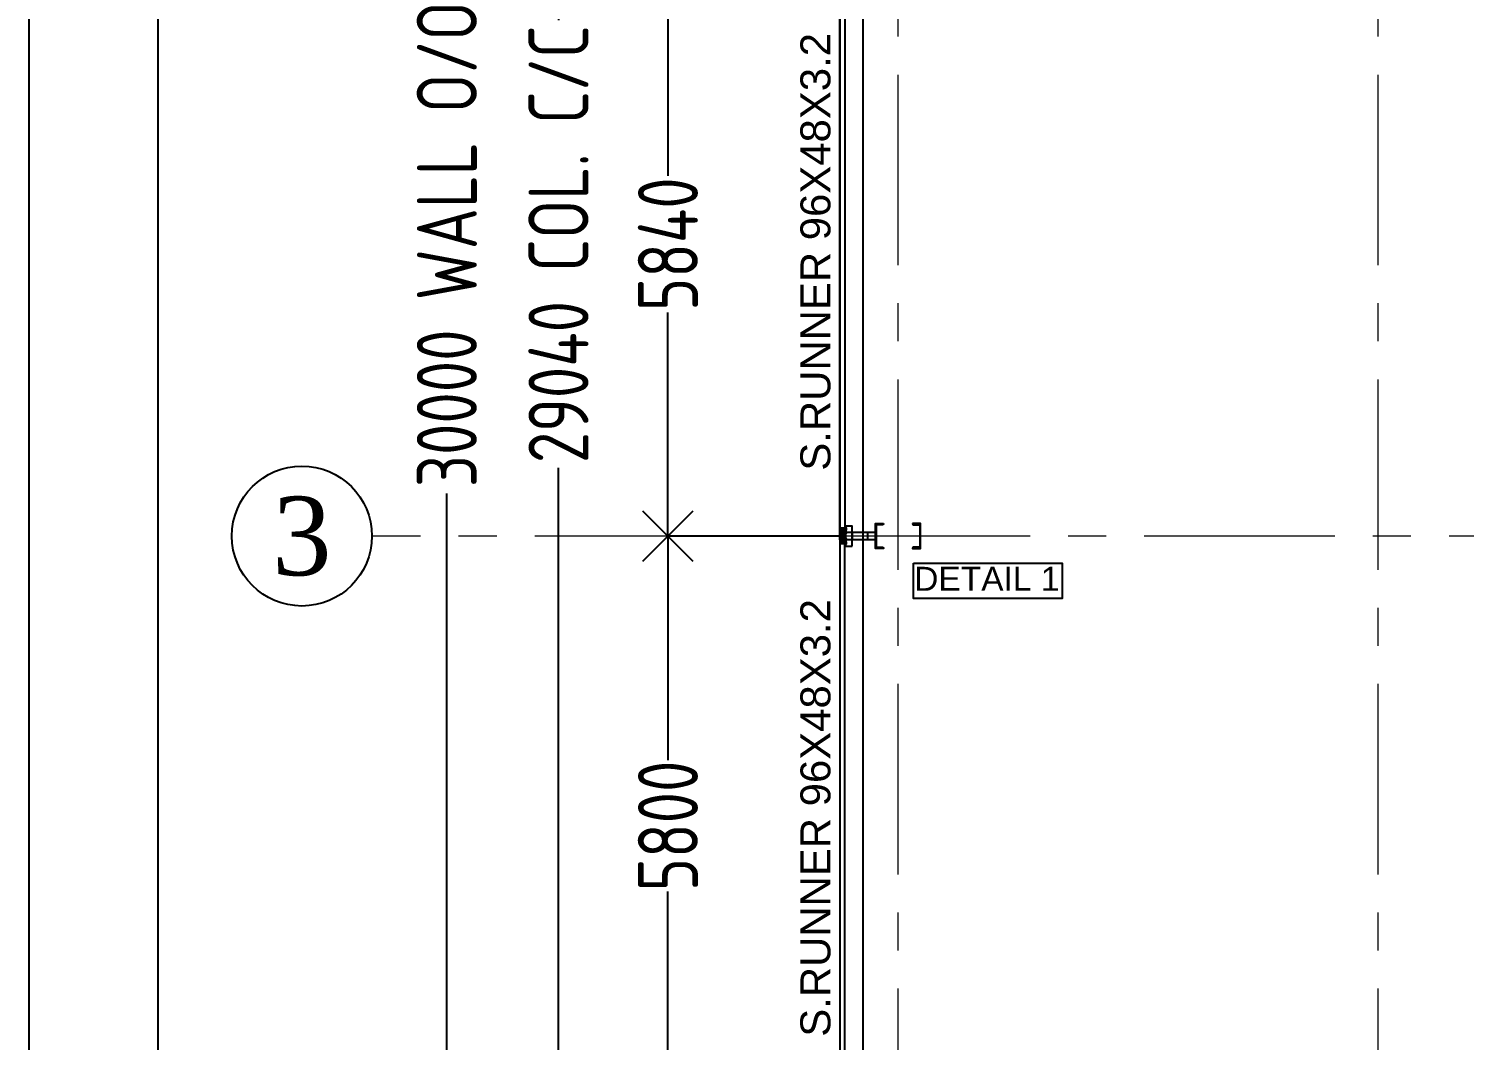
# Model space of a CAD drawing. Header units: millimetres. Extents: x 3470347 to 5996549, y -3470518 to 17149644.
# Drawn here: x 4824380 to 4838737, y 6618142 to 6628263 of the extents above; entities that cross this region are included whole.
import ezdxf
from ezdxf.enums import TextEntityAlignment as Align

# ---------------------------------------------------------------- set-up
doc = ezdxf.new("R2010")
doc.units = ezdxf.units.MM
doc.header["$MEASUREMENT"] = 0
doc.header["$PDMODE"] = 35
doc.header["$PDSIZE"] = -5
doc.linetypes.add('CENTER', pattern=[50.8, 31.75, -6.35, 6.35, -6.35])
doc.layers.get('0').update_dxf_attribs({"linetype": 'CONTINUOUS', "lineweight": 25})
doc.layers.get('DEFPOINTS').update_dxf_attribs({"linetype": 'CONTINUOUS', "lineweight": 25})
for name, color, linetype in [('5', 3, 'CONTINUOUS'), ('BOLT', 1, 'CONTINUOUS'), ('lintel', 2, 'CONTINUOUS'), ('YQ_AXIS', 4, 'CONTINUOUS')]:
    doc.layers.add(name, color=color, linetype=linetype)
for name, color, linetype, lineweight in [('CENTER', 8, 'CENTER', 0), ('channnel', 2, 'CONTINUOUS', 15), ('rRCC 2', 40, 'CONTINUOUS', 15), ('SHEET', 7, 'CONTINUOUS', 15)]:
    doc.layers.add(name, color=color, linetype=linetype, lineweight=lineweight)
doc.styles.add('Aerial', font='times.ttf')
doc.styles.add('DIM', font='geniso.shx', dxfattribs={"width": 0.85})
doc.styles.add('PDF Arial', font='arial.ttf')
doc.styles.add('TITLE', font='arial.ttf')
doc.dimstyles.new('ST-100', dxfattribs={"dimscale": 100, "dimtxt": 7, "dimasz": 5, "dimexe": 0.18, "dimexo": 0.0625, "dimgap": 0.2, "dimtad": 0, "dimdec": 0, "dimzin": 0, "dimdsep": 46, "dimtxsty": 'DIM', "dimblk": 'OPEN90', "dimcen": 0.09, "dimclrd": 256, "dimclrt": 7, "dimadec": 0, "dimazin": 0, "dimtfac": 1, "dimtdec": 0, "dimtofl": 0, "dimtmove": 0, "dimatfit": 3, "dimldrblk": 'OPEN90', "dimfxl": 1, "dimtolj": 1, "dimtzin": 0, "dimlwd": -1, "dimarcsym": 0})

# ---------------------------------------------------------------- blocks, each defined once
blk = doc.blocks.new('_Open90')
at = {"color": 0, "linetype": 'ByBlock', "lineweight": -2}
for p, q in [((-0.5, 0.5), (0, 0)), ((0, 0), (-1, 0)), ((0, 0), (-0.5, -0.5))]:
    blk.add_line(p, q, dxfattribs=at)
blk = doc.blocks.new('*D1785')
at = {"layer": 'BOLT', "color": 0, "lineweight": -2}
for p, q in [((4832487, 6623187), (4830755, 6623187)), ((4832487, 6617387), (4830755, 6617387))]:
    blk.add_line(p, q, dxfattribs=at)
at = {"layer": 'BOLT'}
for p, q in [((4830773, 6622687), (4830773, 6620945)), ((4830773, 6617887), (4830773, 6619630))]:
    blk.add_line(p, q, dxfattribs=at)
at = {"layer": 'DEFPOINTS', "color": 0}
for p in [(4832493, 6623187), (4830773, 6617387), (4832493, 6617387)]:
    blk.add_point(p, dxfattribs=at)
at = {"layer": 'BOLT', "xscale": 500, "yscale": 500, "zscale": 500}
for p, rotation in [((4830773, 6623187), 90), ((4830773, 6617387), 270)]:
    blk.add_blockref('_Open90', p, dxfattribs=dict(at, rotation=rotation))
at = {"layer": 'BOLT', "color": 7, "insert": (4830773, 6620287), "char_height": 600, "attachment_point": 5, "rotation": 90, "style": 'DIM'}
blk.add_mtext('\\A1;5800', dxfattribs=at)
blk = doc.blocks.new('*D1786')
at = {"layer": 'BOLT', "color": 0, "lineweight": -2}
for p, q in [((4832602, 6629027), (4830755, 6629027)), ((4832487, 6623187), (4830755, 6623187))]:
    blk.add_line(p, q, dxfattribs=at)
at = {"layer": 'BOLT'}
for p, q in [((4830773, 6628527), (4830773, 6626790)), ((4830773, 6623687), (4830773, 6625424))]:
    blk.add_line(p, q, dxfattribs=at)
at = {"layer": 'DEFPOINTS', "color": 0}
for p in [(4830773, 6629027), (4832608, 6629027), (4832493, 6623187)]:
    blk.add_point(p, dxfattribs=at)
at = {"layer": 'BOLT', "xscale": 500, "yscale": 500, "zscale": 500}
for p, rotation in [((4830773, 6629027), 90), ((4830773, 6623187), 270)]:
    blk.add_blockref('_Open90', p, dxfattribs=dict(at, rotation=rotation))
at = {"layer": 'BOLT', "color": 7, "insert": (4830773, 6626107), "char_height": 600, "attachment_point": 5, "rotation": 90, "style": 'DIM'}
blk.add_mtext('\\A1;5840', dxfattribs=at)
blk = doc.blocks.new('*D1789')
at = {"layer": 'BOLT', "color": 0, "lineweight": -2}
for p, q in [((4829888, 6640627), (4829660, 6640627)), ((4829888, 6611587), (4829660, 6611587))]:
    blk.add_line(p, q, dxfattribs=at)
at = {"layer": 'BOLT'}
for p, q in [((4829678, 6640127), (4829678, 6628347)), ((4829678, 6612087), (4829678, 6623868))]:
    blk.add_line(p, q, dxfattribs=at)
at = {"layer": 'DEFPOINTS', "color": 0}
for p in [(4829894, 6640627), (4829678, 6611587), (4829894, 6611587)]:
    blk.add_point(p, dxfattribs=at)
at = {"layer": 'BOLT', "xscale": 500, "yscale": 500, "zscale": 500}
for p, rotation in [((4829678, 6640627), 90), ((4829678, 6611587), 270)]:
    blk.add_blockref('_Open90', p, dxfattribs=dict(at, rotation=rotation))
at = {"layer": 'BOLT', "color": 7, "insert": (4829678, 6626107), "char_height": 600, "attachment_point": 5, "rotation": 90, "style": 'DIM'}
blk.add_mtext('\\A1;29040 COL. C/C', dxfattribs=at)
blk = doc.blocks.new('*D1791')
at = {"layer": 'BOLT', "color": 0, "lineweight": -2}
for p, q in [((4832487, 6641107), (4828544, 6641107)), ((4832487, 6611107), (4828544, 6611107))]:
    blk.add_line(p, q, dxfattribs=at)
at = {"layer": 'BOLT'}
for p, q in [((4828562, 6640607), (4828562, 6628601)), ((4828562, 6611607), (4828562, 6623614))]:
    blk.add_line(p, q, dxfattribs=at)
at = {"layer": 'DEFPOINTS', "color": 0}
for p in [(4832493, 6641107), (4828562, 6611107), (4832493, 6611107)]:
    blk.add_point(p, dxfattribs=at)
at = {"layer": 'BOLT', "xscale": 500, "yscale": 500, "zscale": 500}
for p, rotation in [((4828562, 6641107), 90), ((4828562, 6611107), 270)]:
    blk.add_blockref('_Open90', p, dxfattribs=dict(at, rotation=rotation))
at = {"layer": 'BOLT', "color": 7, "insert": (4828562, 6626107), "char_height": 600, "attachment_point": 5, "rotation": 90, "style": 'DIM'}
blk.add_mtext('\\A1;30000 WALL O/O', dxfattribs=at)

msp = doc.modelspace()

# ---------------------------------------------------------------- hatches: boundary and pattern name
at = {"transparency": 33554559}
h = msp.add_hatch(color=1, dxfattribs=at)
h.dxf.hatch_style = 1
h.paths.add_polyline_path([(4832847.87, 6623312.26), (4832847.87, 6623062.26), (4832927.87, 6623062.26), (4832927.87, 6623066.36, 0.41421356), (4832917.87, 6623076.36), (4832864.97, 6623076.36, -0.41421356), (4832854.97, 6623086.36), (4832854.97, 6623288.16, -0.41421356), (4832864.97, 6623298.16), (4832917.87, 6623298.16, 0.41421356), (4832927.87, 6623308.16), (4832927.87, 6623312.26)])
h = msp.add_hatch(color=1, dxfattribs=at)
h.dxf.hatch_style = 1
h.paths.add_polyline_path([(4833297.87, 6623312.26), (4833297.87, 6623062.26), (4833217.87, 6623062.26), (4833217.87, 6623066.36, -0.41421356), (4833227.87, 6623076.36), (4833280.77, 6623076.36, 0.41421356), (4833290.77, 6623086.36), (4833290.77, 6623288.16, 0.41421356), (4833280.77, 6623298.16), (4833227.87, 6623298.16, -0.41421356), (4833217.87, 6623308.16), (4833217.87, 6623312.26)])

# ---------------------------------------------------------------- linework, layer by layer
at = {"color": 3}
msp.add_line((4832548.87, 6623287.26, 0), (4832548.87, 6623087.26, 0), dxfattribs=at)
at = {"color": 8, "linetype": 'ByBlock'}
for p, q in [((4832548.87, 6623265.26, 0), (4832492.87, 6623265.26, 0)), ((4832548.87, 6623257.26, 0), (4832492.87, 6623257.26, 0)), ((4832548.87, 6623249.26, 0), (4832492.87, 6623249.26, 0)), ((4832548.87, 6623230.26, 0), (4832492.87, 6623230.26, 0)), ((4832548.87, 6623222.26, 0), (4832492.87, 6623222.26, 0)), ((4832548.87, 6623214.26, 0), (4832492.87, 6623214.26, 0)), ((4832548.87, 6623160.26, 0), (4832492.87, 6623160.26, 0)), ((4832548.87, 6623152.26, 0), (4832492.87, 6623152.26, 0)), ((4832548.87, 6623144.26, 0), (4832492.87, 6623144.26, 0)), ((4832548.87, 6623125.26, 0), (4832492.87, 6623125.26, 0)), ((4832548.87, 6623117.26, 0), (4832492.87, 6623117.26, 0)), ((4832548.87, 6623109.26, 0), (4832492.87, 6623109.26, 0))]:
    msp.add_line(p, q, dxfattribs=at)
at = {"color": 2}
for p, q in [((4832540.87, 6623193.93, 0), (4832492.87, 6623193.93, 0)), ((4832540.87, 6623193.93, 0), (4832492.87, 6623193.93, 0)), ((4832540.87, 6623180.59, 0), (4832492.87, 6623180.59, 0)), ((4832540.87, 6623180.59, 0), (4832492.87, 6623180.59, 0))]:
    msp.add_line(p, q, dxfattribs=at)
at = {"color": 192, "lineweight": 25, "elevation": 0}
msp.add_lwpolyline([(4824379.69, 6601077.16), (4892178.93, 6601077.16), (4892178.93, 6649016.07), (4824379.69, 6649016.07)], close=True, dxfattribs=at)
at = {"color": 8, "elevation": 0}
for points in [[(4832492.87, 6641107.26), (4832492.87, 6611107.26), (4862492.87, 6611107.26), (4862492.87, 6641107.26)], [(4832722.87, 6640877.26), (4832722.87, 6611337.26), (4862262.87, 6611337.26), (4862262.87, 6640877.26)]]:
    msp.add_lwpolyline(points, close=True, dxfattribs=at)
at = {"color": 6, "linetype": 'ByBlock', "elevation": 0}
for points in [[(4832492.87, 6623193.93), (4832492.87, 6629020.59), (4832540.87, 6629020.59), (4832540.87, 6623193.93)], [(4832492.87, 6623180.59), (4832492.87, 6617393.93), (4832540.87, 6617393.93), (4832540.87, 6623180.59)]]:
    msp.add_lwpolyline(points, close=True, dxfattribs=at)
at = {"color": 3, "elevation": 0}
for points in [[(4832615.87, 6623087.26), (4832615.87, 6623287.26), (4832540.87, 6623287.26), (4832540.87, 6623087.26)], [(4832540.87, 6623224.76), (4832615.87, 6623224.76), (4832615.87, 6623149.76), (4832540.87, 6623149.76)], [(4832772.87, 6623224.76), (4832847.87, 6623224.76), (4832847.87, 6623149.76), (4832772.87, 6623149.76)]]:
    msp.add_lwpolyline(points, close=True, dxfattribs=at)
at = {"color": 1, "elevation": 0}
for points in [[(4832927.87, 6623312.26), (4832927.87, 6623308.16, -0.41421356), (4832917.87, 6623298.16), (4832864.97, 6623298.16, 0.41421356), (4832854.97, 6623288.16), (4832854.97, 6623086.36, 0.41421356), (4832864.97, 6623076.36), (4832917.87, 6623076.36, -0.41421356), (4832927.87, 6623066.36), (4832927.87, 6623062.26), (4832847.87, 6623062.26), (4832847.87, 6623312.26)], [(4833217.87, 6623312.26), (4833217.87, 6623308.16, 0.41421356), (4833227.87, 6623298.16), (4833280.77, 6623298.16, -0.41421356), (4833290.77, 6623288.16), (4833290.77, 6623086.36, -0.41421356), (4833280.77, 6623076.36), (4833227.87, 6623076.36, 0.41421356), (4833217.87, 6623066.36), (4833217.87, 6623062.26), (4833297.87, 6623062.26), (4833297.87, 6623312.26)]]:
    msp.add_lwpolyline(points, format="xyb", close=True, dxfattribs=at)
at = {"layer": 'CENTER', "color": 8, "ltscale": 60}
for p, q in [((4833072.87, 6646090.98, 0), (4833072.87, 6608276.48, 0)), ((4837872.54, 6646090.98, 0), (4837872.54, 6608276.48, 0)), ((4864873.95, 6623187.26, 0), (4827811.52, 6623187.26, 0))]:
    msp.add_line(p, q, dxfattribs=at)
at = {"layer": 'channnel', "color": 8, "linetype": 'ByBlock'}
for p, q in [((4832548.87, 6623265.26, 0), (4832492.87, 6623265.26, 0)), ((4832492.87, 6623265.26, 0), (4832492.87, 6623249.26, 0)), ((4832548.87, 6623249.26, 0), (4832492.87, 6623249.26, 0)), ((4832548.87, 6623230.26, 0), (4832492.87, 6623230.26, 0)), ((4832492.87, 6623230.26, 0), (4832492.87, 6623214.26, 0)), ((4832548.87, 6623214.26, 0), (4832492.87, 6623214.26, 0)), ((4832548.87, 6623160.26, 0), (4832492.87, 6623160.26, 0)), ((4832492.87, 6623144.26, 0), (4832492.87, 6623160.26, 0)), ((4832548.87, 6623144.26, 0), (4832492.87, 6623144.26, 0)), ((4832534.47, 6623249.26, 0), (4832534.47, 6623265.26, 0)), ((4832534.47, 6623214.26, 0), (4832534.47, 6623230.26, 0)), ((4832534.47, 6623160.26, 0), (4832534.47, 6623144.26, 0)), ((4832548.87, 6623267.93, 0), (4832548.87, 6623246.59, 0)), ((4832561.19, 6623267.93, 0), (4832548.87, 6623267.93, 0)), ((4832548.87, 6623257.26, 0), (4832561.19, 6623257.26, 0)), ((4832561.19, 6623246.59, 0), (4832548.87, 6623246.59, 0)), ((4832548.87, 6623232.93, 0), (4832548.87, 6623211.59, 0)), ((4832561.19, 6623232.93, 0), (4832548.87, 6623232.93, 0)), ((4832548.87, 6623222.26, 0), (4832561.19, 6623222.26, 0)), ((4832561.19, 6623211.59, 0), (4832548.87, 6623211.59, 0)), ((4832548.87, 6623141.59, 0), (4832548.87, 6623162.93, 0)), ((4832561.19, 6623162.93, 0), (4832548.87, 6623162.93, 0)), ((4832548.87, 6623152.26, 0), (4832561.19, 6623152.26, 0)), ((4832561.19, 6623141.59, 0), (4832548.87, 6623141.59, 0)), ((4832548.87, 6623106.59, 0), (4832548.87, 6623127.93, 0)), ((4832561.19, 6623127.93, 0), (4832548.87, 6623127.93, 0)), ((4832548.87, 6623125.26, 0), (4832492.87, 6623125.26, 0)), ((4832492.87, 6623109.26, 0), (4832492.87, 6623125.26, 0)), ((4832548.87, 6623109.26, 0), (4832492.87, 6623109.26, 0)), ((4832534.47, 6623125.26, 0), (4832534.47, 6623109.26, 0)), ((4832548.87, 6623117.26, 0), (4832561.19, 6623117.26, 0)), ((4832561.19, 6623106.59, 0), (4832548.87, 6623106.59, 0))]:
    msp.add_line(p, q, dxfattribs=at)
at = {"layer": 'channnel', "color": 8, "linetype": 'Continuous'}
for p, q in [((4832498.67, 6623249.84, 0), (4832492.87, 6623262.27, 0)), ((4832497.42, 6623249.26, 0), (4832492.87, 6623259.02, 0)), ((4832495.63, 6623249.84, 0), (4832492.87, 6623255.76, 0)), ((4832494.39, 6623249.26, 0), (4832492.87, 6623252.51, 0)), ((4832498.67, 6623214.84, 0), (4832492.87, 6623227.27, 0)), ((4832497.42, 6623214.26, 0), (4832492.87, 6623224.02, 0)), ((4832495.63, 6623214.84, 0), (4832492.87, 6623220.76, 0)), ((4832494.39, 6623214.26, 0), (4832492.87, 6623217.51, 0)), ((4832494.39, 6623160.26, 0), (4832492.87, 6623157.01, 0)), ((4832497.42, 6623160.26, 0), (4832492.87, 6623150.5, 0)), ((4832495.63, 6623159.68, 0), (4832492.87, 6623153.76, 0)), ((4832498.67, 6623159.68, 0), (4832492.87, 6623147.25, 0)), ((4832500.45, 6623249.26, 0), (4832493.26, 6623264.68, 0)), ((4832500.45, 6623214.26, 0), (4832493.26, 6623229.68, 0)), ((4832500.45, 6623160.26, 0), (4832493.26, 6623144.84, 0)), ((4832501.7, 6623249.84, 0), (4832494.51, 6623265.26, 0)), ((4832501.7, 6623214.84, 0), (4832494.51, 6623230.26, 0)), ((4832501.7, 6623159.68, 0), (4832494.51, 6623144.26, 0)), ((4832503.49, 6623249.26, 0), (4832496.3, 6623264.68, 0)), ((4832503.49, 6623214.26, 0), (4832496.3, 6623229.68, 0)), ((4832503.49, 6623160.26, 0), (4832496.3, 6623144.84, 0)), ((4832504.73, 6623249.84, 0), (4832497.54, 6623265.26, 0)), ((4832504.73, 6623214.84, 0), (4832497.54, 6623230.26, 0)), ((4832504.73, 6623159.68, 0), (4832497.54, 6623144.26, 0)), ((4832506.52, 6623249.26, 0), (4832499.33, 6623264.68, 0)), ((4832506.52, 6623214.26, 0), (4832499.33, 6623229.68, 0)), ((4832506.52, 6623160.26, 0), (4832499.33, 6623144.84, 0)), ((4832508.04, 6623249.26, 0), (4832500.58, 6623265.26, 0)), ((4832508.04, 6623214.26, 0), (4832500.58, 6623230.26, 0)), ((4832508.04, 6623160.26, 0), (4832500.58, 6623144.26, 0)), ((4832509.29, 6623249.84, 0), (4832502.37, 6623264.68, 0)), ((4832509.29, 6623214.84, 0), (4832502.37, 6623229.68, 0)), ((4832509.29, 6623159.68, 0), (4832502.37, 6623144.84, 0)), ((4832511.07, 6623249.26, 0), (4832503.61, 6623265.26, 0)), ((4832511.07, 6623214.26, 0), (4832503.61, 6623230.26, 0)), ((4832511.07, 6623160.26, 0), (4832503.61, 6623144.26, 0)), ((4832512.32, 6623249.84, 0), (4832505.4, 6623264.68, 0)), ((4832512.32, 6623214.84, 0), (4832505.4, 6623229.68, 0)), ((4832512.32, 6623159.68, 0), (4832505.4, 6623144.84, 0)), ((4832514.11, 6623249.26, 0), (4832506.65, 6623265.26, 0)), ((4832514.11, 6623214.26, 0), (4832506.65, 6623230.26, 0)), ((4832514.11, 6623160.26, 0), (4832506.65, 6623144.26, 0)), ((4832515.35, 6623249.84, 0), (4832508.44, 6623264.68, 0)), ((4832515.35, 6623214.84, 0), (4832508.44, 6623229.68, 0)), ((4832515.35, 6623159.68, 0), (4832508.44, 6623144.84, 0)), ((4832517.14, 6623249.26, 0), (4832509.68, 6623265.26, 0)), ((4832517.14, 6623214.26, 0), (4832509.68, 6623230.26, 0)), ((4832517.14, 6623160.26, 0), (4832509.68, 6623144.26, 0)), ((4832518.39, 6623249.84, 0), (4832511.47, 6623264.68, 0)), ((4832518.39, 6623214.84, 0), (4832511.47, 6623229.68, 0)), ((4832518.39, 6623159.68, 0), (4832511.47, 6623144.84, 0)), ((4832520.18, 6623249.26, 0), (4832512.72, 6623265.26, 0)), ((4832520.18, 6623214.26, 0), (4832512.72, 6623230.26, 0)), ((4832520.18, 6623160.26, 0), (4832512.72, 6623144.26, 0)), ((4832521.42, 6623249.84, 0), (4832514.5, 6623264.68, 0)), ((4832521.42, 6623214.84, 0), (4832514.5, 6623229.68, 0)), ((4832521.42, 6623159.68, 0), (4832514.5, 6623144.84, 0)), ((4832522.75, 6623249.26, 0), (4832515.29, 6623265.26, 0)), ((4832522.75, 6623214.26, 0), (4832515.29, 6623230.26, 0)), ((4832522.75, 6623160.26, 0), (4832515.29, 6623144.26, 0)), ((4832515.49, 6623249.84, 0), (4832520.57, 6623264.68, 0)), ((4832515.49, 6623214.84, 0), (4832520.57, 6623229.68, 0)), ((4832515.49, 6623159.68, 0), (4832520.57, 6623144.84, 0)), ((4832523.21, 6623249.26, 0), (4832515.75, 6623265.26, 0)), ((4832523.21, 6623214.26, 0), (4832515.75, 6623230.26, 0)), ((4832523.21, 6623160.26, 0), (4832515.75, 6623144.26, 0)), ((4832516.68, 6623249.26, 0), (4832515.89, 6623265.26, 0)), ((4832516.68, 6623214.26, 0), (4832515.89, 6623230.26, 0)), ((4832516.68, 6623160.26, 0), (4832515.89, 6623144.26, 0)), ((4832524, 6623249.84, 0), (4832517.08, 6623264.68, 0)), ((4832524, 6623214.84, 0), (4832517.08, 6623229.68, 0)), ((4832524, 6623159.68, 0), (4832517.08, 6623144.84, 0)), ((4832517.28, 6623249.26, 0), (4832521.82, 6623265.26, 0)), ((4832517.28, 6623214.26, 0), (4832521.82, 6623230.26, 0)), ((4832517.28, 6623160.26, 0), (4832521.82, 6623144.26, 0)), ((4832524.46, 6623249.84, 0), (4832517.54, 6623264.68, 0)), ((4832524.46, 6623214.84, 0), (4832517.54, 6623229.68, 0)), ((4832524.46, 6623159.68, 0), (4832517.54, 6623144.84, 0)), ((4832517.93, 6623249.84, 0), (4832517.68, 6623264.68, 0)), ((4832517.93, 6623214.84, 0), (4832517.68, 6623229.68, 0)), ((4832517.93, 6623159.68, 0), (4832517.68, 6623144.84, 0)), ((4832525.78, 6623249.26, 0), (4832518.32, 6623265.26, 0)), ((4832525.78, 6623214.26, 0), (4832518.32, 6623230.26, 0)), ((4832525.78, 6623160.26, 0), (4832518.32, 6623144.26, 0)), ((4832526.25, 6623249.26, 0), (4832518.78, 6623265.26, 0)), ((4832526.25, 6623214.26, 0), (4832518.78, 6623230.26, 0)), ((4832526.25, 6623160.26, 0), (4832518.78, 6623144.26, 0)), ((4832519.72, 6623249.26, 0), (4832524.26, 6623265.26, 0)), ((4832519.72, 6623214.26, 0), (4832524.26, 6623230.26, 0)), ((4832519.72, 6623160.26, 0), (4832524.26, 6623144.26, 0)), ((4832519.96, 6623265.01, 0), (4832519.84, 6623265.26, 0)), ((4832519.96, 6623230.01, 0), (4832519.84, 6623230.26, 0)), ((4832519.96, 6623144.51, 0), (4832519.84, 6623144.26, 0)), ((4832527.03, 6623249.84, 0), (4832520.11, 6623264.68, 0)), ((4832527.03, 6623214.84, 0), (4832520.11, 6623229.68, 0)), ((4832527.03, 6623159.68, 0), (4832520.11, 6623144.84, 0)), ((4832520.96, 6623249.84, 0), (4832526.04, 6623264.68, 0)), ((4832520.96, 6623214.84, 0), (4832526.04, 6623229.68, 0)), ((4832520.96, 6623159.68, 0), (4832526.04, 6623144.84, 0)), ((4832528.82, 6623249.26, 0), (4832521.36, 6623265.26, 0)), ((4832528.82, 6623214.26, 0), (4832521.36, 6623230.26, 0)), ((4832528.82, 6623160.26, 0), (4832521.36, 6623144.26, 0)), ((4832522.99, 6623265.01, 0), (4832522.88, 6623265.26, 0)), ((4832522.99, 6623230.01, 0), (4832522.88, 6623230.26, 0)), ((4832522.99, 6623144.51, 0), (4832522.88, 6623144.26, 0)), ((4832530.07, 6623249.84, 0), (4832523.15, 6623264.68, 0)), ((4832530.07, 6623214.84, 0), (4832523.15, 6623229.68, 0)), ((4832530.07, 6623159.68, 0), (4832523.15, 6623144.84, 0)), ((4832523.86, 6623249.84, 0), (4832523.61, 6623264.68, 0)), ((4832523.86, 6623214.84, 0), (4832523.61, 6623229.68, 0)), ((4832523.86, 6623159.68, 0), (4832523.61, 6623144.84, 0)), ((4832531.85, 6623249.26, 0), (4832524.39, 6623265.26, 0)), ((4832531.85, 6623214.26, 0), (4832524.39, 6623230.26, 0)), ((4832531.85, 6623160.26, 0), (4832524.39, 6623144.26, 0)), ((4832525.65, 6623249.26, 0), (4832524.85, 6623265.26, 0)), ((4832525.65, 6623214.26, 0), (4832524.85, 6623230.26, 0)), ((4832525.65, 6623160.26, 0), (4832524.85, 6623144.26, 0)), ((4832526.03, 6623265.01, 0), (4832525.91, 6623265.26, 0)), ((4832526.03, 6623230.01, 0), (4832525.91, 6623230.26, 0)), ((4832526.03, 6623144.51, 0), (4832525.91, 6623144.26, 0)), ((4832533.1, 6623249.84, 0), (4832526.18, 6623264.68, 0)), ((4832533.1, 6623214.84, 0), (4832526.18, 6623229.68, 0)), ((4832533.1, 6623159.68, 0), (4832526.18, 6623144.84, 0)), ((4832526.89, 6623249.84, 0), (4832526.64, 6623264.68, 0)), ((4832526.89, 6623214.84, 0), (4832526.64, 6623229.68, 0)), ((4832526.89, 6623159.68, 0), (4832526.64, 6623144.84, 0)), ((4832534.47, 6623250.15, 0), (4832527.43, 6623265.26, 0)), ((4832534.47, 6623215.15, 0), (4832527.43, 6623230.26, 0)), ((4832534.47, 6623159.37, 0), (4832527.43, 6623144.26, 0)), ((4832529.06, 6623265.01, 0), (4832528.94, 6623265.26, 0)), ((4832529.06, 6623230.01, 0), (4832528.94, 6623230.26, 0)), ((4832529.06, 6623144.51, 0), (4832528.94, 6623144.26, 0)), ((4832534.47, 6623253.41, 0), (4832529.21, 6623264.68, 0)), ((4832534.47, 6623218.41, 0), (4832529.21, 6623229.68, 0)), ((4832534.47, 6623156.12, 0), (4832529.21, 6623144.84, 0)), ((4832534.47, 6623256.66, 0), (4832530.46, 6623265.26, 0)), ((4832534.47, 6623221.66, 0), (4832530.46, 6623230.26, 0)), ((4832534.47, 6623152.86, 0), (4832530.46, 6623144.26, 0)), ((4832532.09, 6623265.01, 0), (4832531.98, 6623265.26, 0)), ((4832532.09, 6623230.01, 0), (4832531.98, 6623230.26, 0)), ((4832532.09, 6623144.51, 0), (4832531.98, 6623144.26, 0)), ((4832534.47, 6623259.91, 0), (4832532.25, 6623264.68, 0)), ((4832534.47, 6623224.91, 0), (4832532.25, 6623229.68, 0)), ((4832534.47, 6623149.61, 0), (4832532.25, 6623144.84, 0)), ((4832534.47, 6623263.17, 0), (4832533.5, 6623265.26, 0)), ((4832534.47, 6623228.17, 0), (4832533.5, 6623230.26, 0)), ((4832534.47, 6623146.35, 0), (4832533.5, 6623144.26, 0)), ((4832535.13, 6623265.01, 0), (4832535.01, 6623265.26, 0)), ((4832535.13, 6623230.01, 0), (4832535.01, 6623230.26, 0)), ((4832535.13, 6623144.51, 0), (4832535.01, 6623144.26, 0)), ((4832494.39, 6623125.26, 0), (4832492.87, 6623122.01, 0)), ((4832497.42, 6623125.26, 0), (4832492.87, 6623115.5, 0)), ((4832495.63, 6623124.68, 0), (4832492.87, 6623118.76, 0)), ((4832498.67, 6623124.68, 0), (4832492.87, 6623112.25, 0)), ((4832500.45, 6623125.26, 0), (4832493.26, 6623109.84, 0)), ((4832501.7, 6623124.68, 0), (4832494.51, 6623109.26, 0)), ((4832503.49, 6623125.26, 0), (4832496.3, 6623109.84, 0)), ((4832504.73, 6623124.68, 0), (4832497.54, 6623109.26, 0)), ((4832506.52, 6623125.26, 0), (4832499.33, 6623109.84, 0)), ((4832508.04, 6623125.26, 0), (4832500.58, 6623109.26, 0)), ((4832509.29, 6623124.68, 0), (4832502.37, 6623109.84, 0)), ((4832511.07, 6623125.26, 0), (4832503.61, 6623109.26, 0)), ((4832512.32, 6623124.68, 0), (4832505.4, 6623109.84, 0)), ((4832514.11, 6623125.26, 0), (4832506.65, 6623109.26, 0)), ((4832515.35, 6623124.68, 0), (4832508.44, 6623109.84, 0)), ((4832517.14, 6623125.26, 0), (4832509.68, 6623109.26, 0)), ((4832518.39, 6623124.68, 0), (4832511.47, 6623109.84, 0)), ((4832520.18, 6623125.26, 0), (4832512.72, 6623109.26, 0)), ((4832521.42, 6623124.68, 0), (4832514.5, 6623109.84, 0)), ((4832522.75, 6623125.26, 0), (4832515.29, 6623109.26, 0)), ((4832515.49, 6623124.68, 0), (4832520.57, 6623109.84, 0)), ((4832523.21, 6623125.26, 0), (4832515.75, 6623109.26, 0)), ((4832516.68, 6623125.26, 0), (4832515.89, 6623109.26, 0)), ((4832524, 6623124.68, 0), (4832517.08, 6623109.84, 0)), ((4832517.28, 6623125.26, 0), (4832521.82, 6623109.26, 0)), ((4832524.46, 6623124.68, 0), (4832517.54, 6623109.84, 0)), ((4832517.93, 6623124.68, 0), (4832517.68, 6623109.84, 0)), ((4832525.78, 6623125.26, 0), (4832518.32, 6623109.26, 0)), ((4832526.25, 6623125.26, 0), (4832518.78, 6623109.26, 0)), ((4832519.72, 6623125.26, 0), (4832524.26, 6623109.26, 0)), ((4832519.96, 6623109.51, 0), (4832519.84, 6623109.26, 0)), ((4832527.03, 6623124.68, 0), (4832520.11, 6623109.84, 0)), ((4832520.96, 6623124.68, 0), (4832526.04, 6623109.84, 0)), ((4832528.82, 6623125.26, 0), (4832521.36, 6623109.26, 0)), ((4832522.99, 6623109.51, 0), (4832522.88, 6623109.26, 0)), ((4832530.07, 6623124.68, 0), (4832523.15, 6623109.84, 0)), ((4832523.86, 6623124.68, 0), (4832523.61, 6623109.84, 0)), ((4832531.85, 6623125.26, 0), (4832524.39, 6623109.26, 0)), ((4832525.65, 6623125.26, 0), (4832524.85, 6623109.26, 0)), ((4832526.03, 6623109.51, 0), (4832525.91, 6623109.26, 0)), ((4832533.1, 6623124.68, 0), (4832526.18, 6623109.84, 0)), ((4832526.89, 6623124.68, 0), (4832526.64, 6623109.84, 0)), ((4832534.47, 6623124.37, 0), (4832527.43, 6623109.26, 0)), ((4832529.06, 6623109.51, 0), (4832528.94, 6623109.26, 0)), ((4832534.47, 6623121.12, 0), (4832529.21, 6623109.84, 0)), ((4832534.47, 6623117.86, 0), (4832530.46, 6623109.26, 0)), ((4832532.09, 6623109.51, 0), (4832531.98, 6623109.26, 0)), ((4832534.47, 6623114.61, 0), (4832532.25, 6623109.84, 0)), ((4832534.47, 6623111.35, 0), (4832533.5, 6623109.26, 0)), ((4832535.13, 6623109.51, 0), (4832535.01, 6623109.26, 0))]:
    msp.add_line(p, q, dxfattribs=at)
for centre, radius, start, end in [((4832493.89, 6623264.97, 0), 0.688, 25, 205), ((4832493.89, 6623229.97, 0), 0.688, 25, 205), ((4832493.89, 6623144.55, 0), 0.688, 155, 335), ((4832495.01, 6623249.55, 0), 0.688, 205, 25), ((4832495.01, 6623214.55, 0), 0.688, 205, 25), ((4832495.01, 6623159.97, 0), 0.688, 335, 155), ((4832496.92, 6623264.97, 0), 0.688, 25, 205), ((4832496.92, 6623229.97, 0), 0.688, 25, 205), ((4832496.92, 6623144.55, 0), 0.688, 155, 335), ((4832498.04, 6623249.55, 0), 0.687, 205, 25), ((4832498.04, 6623214.55, 0), 0.687, 205, 25), ((4832498.04, 6623159.97, 0), 0.687, 335, 155), ((4832499.96, 6623264.97, 0), 0.688, 25, 205), ((4832499.96, 6623229.97, 0), 0.688, 25, 205), ((4832499.96, 6623144.55, 0), 0.688, 155, 335), ((4832501.08, 6623249.55, 0), 0.688, 205, 25), ((4832501.08, 6623214.55, 0), 0.688, 205, 25), ((4832501.08, 6623159.97, 0), 0.688, 335, 155), ((4832502.99, 6623264.97, 0), 0.688, 25, 205), ((4832502.99, 6623229.97, 0), 0.688, 25, 205), ((4832502.99, 6623144.55, 0), 0.688, 155, 335), ((4832504.11, 6623249.55, 0), 0.688, 205, 25), ((4832504.11, 6623214.55, 0), 0.688, 205, 25), ((4832504.11, 6623159.97, 0), 0.688, 335, 155), ((4832506.02, 6623264.97, 0), 0.688, 25, 205), ((4832506.02, 6623229.97, 0), 0.688, 25, 205), ((4832506.02, 6623144.55, 0), 0.688, 155, 335), ((4832508.66, 6623249.55, 0), 0.688, 205, 25), ((4832508.66, 6623214.55, 0), 0.688, 205, 25), ((4832508.66, 6623159.97, 0), 0.688, 335, 155), ((4832509.06, 6623264.97, 0), 0.688, 25, 205), ((4832509.06, 6623229.97, 0), 0.688, 25, 205), ((4832509.06, 6623144.55, 0), 0.688, 155, 335), ((4832511.7, 6623249.55, 0), 0.688, 205, 25), ((4832511.7, 6623214.55, 0), 0.688, 205, 25), ((4832511.7, 6623159.97, 0), 0.688, 335, 155), ((4832512.09, 6623264.97, 0), 0.688, 25, 205), ((4832512.09, 6623229.97, 0), 0.688, 25, 205), ((4832512.09, 6623144.55, 0), 0.688, 155, 335), ((4832514.73, 6623249.55, 0), 0.687, 205, 25), ((4832514.73, 6623214.55, 0), 0.687, 205, 25), ((4832514.73, 6623159.97, 0), 0.687, 335, 155), ((4832515.13, 6623264.97, 0), 0.687, 25, 205), ((4832515.13, 6623229.97, 0), 0.687, 25, 205), ((4832515.13, 6623144.55, 0), 0.687, 155, 335), ((4832521.79, 6623285.68, 0), 21.43, 252.355169, 281.458711), ((4832521.79, 6623250.68, 0), 21.43, 252.355169, 281.458711), ((4832521.79, 6623123.84, 0), 21.43, 78.541289, 107.644831), ((4832519.75, 6623228.84, 0), 21.43, 72.355169, 101.458711), ((4832519.75, 6623193.84, 0), 21.43, 72.355169, 101.458711), ((4832519.75, 6623180.68, 0), 21.43, 258.541289, 287.644831), ((4832522.38, 6623285.68, 0), 21.43, 252.355169, 281.458711), ((4832522.38, 6623250.68, 0), 21.43, 252.355169, 281.458711), ((4832522.38, 6623123.84, 0), 21.43, 78.541289, 107.644831), ((4832517.31, 6623249.55, 0), 0.687, 205, 25), ((4832517.31, 6623214.55, 0), 0.687, 205, 25), ((4832517.31, 6623159.97, 0), 0.687, 335, 155), ((4832517.7, 6623264.97, 0), 0.688, 25, 205), ((4832517.7, 6623229.97, 0), 0.688, 25, 205), ((4832517.7, 6623144.55, 0), 0.688, 155, 335), ((4832517.77, 6623249.55, 0), 0.688, 205, 25), ((4832517.77, 6623214.55, 0), 0.688, 205, 25), ((4832517.77, 6623159.97, 0), 0.688, 335, 155), ((4832519.9, 6623257.11, 0), 8.28, 251.528402, 298.566099), ((4832519.9, 6623222.11, 0), 8.28, 251.528402, 298.566099), ((4832519.9, 6623152.41, 0), 8.28, 61.433901, 108.471598), ((4832518.16, 6623264.97, 0), 0.688, 25, 205), ((4832518.16, 6623229.97, 0), 0.688, 25, 205), ((4832518.16, 6623144.55, 0), 0.688, 155, 335), ((4832521.63, 6623257.41, 0), 8.28, 71.528402, 118.566099), ((4832521.63, 6623222.41, 0), 8.28, 71.528402, 118.566099), ((4832521.63, 6623152.11, 0), 8.28, 241.433901, 288.471598), ((4832520.34, 6623249.55, 0), 0.687, 205, 25), ((4832520.34, 6623214.55, 0), 0.687, 205, 25), ((4832520.34, 6623159.97, 0), 0.687, 335, 155), ((4832520.74, 6623264.97, 0), 0.688, 25, 205), ((4832520.74, 6623229.97, 0), 0.688, 25, 205), ((4832520.74, 6623144.55, 0), 0.688, 155, 335), ((4832520.8, 6623249.55, 0), 0.688, 205, 25), ((4832520.8, 6623214.55, 0), 0.688, 205, 25), ((4832520.8, 6623159.97, 0), 0.688, 335, 155), ((4832521.2, 6623264.97, 0), 0.688, 25, 205), ((4832521.2, 6623229.97, 0), 0.688, 25, 205), ((4832521.2, 6623144.55, 0), 0.688, 155, 335), ((4832523.37, 6623249.55, 0), 0.687, 205, 25), ((4832523.37, 6623214.55, 0), 0.687, 205, 25), ((4832523.37, 6623159.97, 0), 0.687, 335, 155), ((4832523.77, 6623264.97, 0), 0.688, 25, 205), ((4832523.77, 6623229.97, 0), 0.688, 25, 205), ((4832523.77, 6623144.55, 0), 0.688, 155, 335), ((4832523.83, 6623249.55, 0), 0.687, 205, 25), ((4832523.83, 6623214.55, 0), 0.687, 205, 25), ((4832523.83, 6623159.97, 0), 0.687, 335, 155), ((4832524.23, 6623264.97, 0), 0.688, 25, 205), ((4832524.23, 6623229.97, 0), 0.688, 25, 205), ((4832524.23, 6623144.55, 0), 0.688, 155, 335), ((4832526.27, 6623249.55, 0), 0.688, 205, 25), ((4832526.27, 6623214.55, 0), 0.688, 205, 25), ((4832526.27, 6623159.97, 0), 0.688, 335, 155), ((4832526.41, 6623249.55, 0), 0.687, 205, 25), ((4832526.41, 6623214.55, 0), 0.687, 205, 25), ((4832526.41, 6623159.97, 0), 0.687, 335, 155), ((4832526.8, 6623264.97, 0), 0.688, 25, 205), ((4832526.8, 6623229.97, 0), 0.688, 25, 205), ((4832526.8, 6623144.55, 0), 0.688, 155, 335), ((4832529.44, 6623249.55, 0), 0.687, 205, 25), ((4832529.44, 6623214.55, 0), 0.687, 205, 25), ((4832529.44, 6623159.97, 0), 0.687, 335, 155), ((4832529.84, 6623264.97, 0), 0.688, 25, 205), ((4832529.84, 6623229.97, 0), 0.688, 25, 205), ((4832529.84, 6623144.55, 0), 0.688, 155, 335), ((4832532.48, 6623249.55, 0), 0.687, 205, 25), ((4832532.48, 6623214.55, 0), 0.687, 205, 25), ((4832532.48, 6623159.97, 0), 0.687, 335, 155), ((4832532.87, 6623264.97, 0), 0.688, 25, 205), ((4832532.87, 6623229.97, 0), 0.688, 25, 205), ((4832532.87, 6623144.55, 0), 0.688, 155, 335), ((4832493.89, 6623109.55, 0), 0.688, 155, 335), ((4832495.01, 6623124.97, 0), 0.688, 335, 155), ((4832496.92, 6623109.55, 0), 0.688, 155, 335), ((4832498.04, 6623124.97, 0), 0.687, 335, 155), ((4832499.96, 6623109.55, 0), 0.688, 155, 335), ((4832501.08, 6623124.97, 0), 0.688, 335, 155), ((4832502.99, 6623109.55, 0), 0.688, 155, 335), ((4832504.11, 6623124.97, 0), 0.688, 335, 155), ((4832506.02, 6623109.55, 0), 0.688, 155, 335), ((4832508.66, 6623124.97, 0), 0.688, 335, 155), ((4832509.06, 6623109.55, 0), 0.688, 155, 335), ((4832511.7, 6623124.97, 0), 0.688, 335, 155), ((4832512.09, 6623109.55, 0), 0.688, 155, 335), ((4832514.73, 6623124.97, 0), 0.687, 335, 155), ((4832515.13, 6623109.55, 0), 0.687, 155, 335), ((4832521.79, 6623088.84, 0), 21.43, 78.541289, 107.644831), ((4832519.75, 6623145.68, 0), 21.43, 258.541289, 287.644831), ((4832522.38, 6623088.84, 0), 21.43, 78.541289, 107.644831), ((4832517.31, 6623124.97, 0), 0.687, 335, 155), ((4832517.7, 6623109.55, 0), 0.688, 155, 335), ((4832517.77, 6623124.97, 0), 0.688, 335, 155), ((4832519.9, 6623117.41, 0), 8.28, 61.433901, 108.471598), ((4832518.16, 6623109.55, 0), 0.688, 155, 335), ((4832521.63, 6623117.11, 0), 8.28, 241.433901, 288.471598), ((4832520.34, 6623124.97, 0), 0.687, 335, 155), ((4832520.74, 6623109.55, 0), 0.688, 155, 335), ((4832520.8, 6623124.97, 0), 0.688, 335, 155), ((4832521.2, 6623109.55, 0), 0.688, 155, 335), ((4832523.37, 6623124.97, 0), 0.687, 335, 155), ((4832523.77, 6623109.55, 0), 0.688, 155, 335), ((4832523.83, 6623124.97, 0), 0.687, 335, 155), ((4832524.23, 6623109.55, 0), 0.688, 155, 335), ((4832526.27, 6623124.97, 0), 0.688, 335, 155), ((4832526.41, 6623124.97, 0), 0.687, 335, 155), ((4832526.8, 6623109.55, 0), 0.688, 155, 335), ((4832529.44, 6623124.97, 0), 0.687, 335, 155), ((4832529.84, 6623109.55, 0), 0.688, 155, 335), ((4832532.48, 6623124.97, 0), 0.687, 335, 155), ((4832532.87, 6623109.55, 0), 0.688, 155, 335)]:
    msp.add_arc(centre, radius, start, end, dxfattribs=at)
at = {"layer": 'channnel', "color": 8, "linetype": 'ByBlock'}
for centre in [(4832547.65, 6623262.59, 0), (4832547.65, 6623251.93, 0), (4832547.65, 6623227.59, 0), (4832547.65, 6623216.93, 0), (4832547.65, 6623157.59, 0), (4832547.65, 6623146.93, 0), (4832547.65, 6623122.59, 0), (4832547.65, 6623111.93, 0)]:
    msp.add_arc(centre, 14.55, 338.498425, 21.501575, dxfattribs=at)
at = {"layer": 'lintel', "color": 5, "linetype": 'ByBlock', "elevation": 0}
msp.add_lwpolyline([(4832492.87, 6623149.76), (4832492.87, 6623224.76), (4832847.87, 6623224.76), (4832847.87, 6623149.76), (4832492.87, 6623149.76)], dxfattribs=at)
at = {"layer": 'lintel', "color": 1, "linetype": 'ByBlock'}
msp.add_lwpolyline([(4833229.29, 6622915.48), (4834716.07, 6622915.48), (4834716.07, 6622562.78), (4833229.29, 6622562.78)], close=True, dxfattribs=at)
at = {"layer": 'SHEET', "color": 220, "lineweight": 25, "elevation": 0}
msp.add_lwpolyline([(4825671.11, 6602366.16), (4890887.51, 6602366.16), (4890887.51, 6647727.08), (4825671.11, 6647727.08)], close=True, dxfattribs=at)
at = {"layer": 'YQ_AXIS', "color": 8}
msp.add_circle((4827111.52, 6623187.26, 0), 700, dxfattribs=at)

# ---------------------------------------------------------------- texts
at = {"layer": '5', "linetype": 'ByBlock', "style": 'TITLE'}
msp.add_text('DETAIL 1', height=240, dxfattribs=at).set_placement((4833962.12, 6622759.3), align=Align.MIDDLE_CENTER)
at = {"layer": 'rRCC 2', "style": 'PDF Arial'}
for p in [(4832247.4, 6626030.85, 0), (4832247.4, 6620367.17, 0)]:
    msp.add_text('S.RUNNER 96X48X3.2', height=300, rotation=90, dxfattribs=at).set_placement(p, align=Align.MIDDLE_CENTER)
at = {"layer": 'YQ_AXIS', "color": 8, "style": 'Aerial'}
msp.add_text('3', height=787.5, dxfattribs=at).set_placement((4827111.52, 6623187.26, 0), align=Align.MIDDLE)

# ---------------------------------------------------------------- dimensions: what is measured, and where the dimension line sits
at = {"layer": 'BOLT'}
for base, p1, p2, text, picture, middle in [((4828561.91, 6611107.26, 0), (4832492.87, 6641107.26, 0), (4832492.87, 6611107.26, 0), '<> WALL O/O', '*D1791', (4828561.91, 6626107.26, 0)), ((4829677.57, 6611587.26, 0), (4829893.88, 6640627.26, 0), (4829893.88, 6611587.26, 0), '<> COL. C/C', '*D1789', (4829677.57, 6626107.26, 0))]:
    dim = msp.add_linear_dim(base=base, p1=p1, p2=p2, angle=90, text=text, dimstyle='ST-100', override={"dimtxt": 6, "dimtxsty": 'DIM', "dimblk": 'Open90', "dimtmove": 1}, dxfattribs=at)
    dim.commit()
    dim.dimension.update_dxf_attribs({"geometry": picture, "text_midpoint": middle})
for base, p2, picture, middle in [((4830773.26, 6629027.26, 0), (4832607.87, 6629027.26, 0), '*D1786', (4830773.26, 6626107.26, 0)), ((4830773.26, 6617387.26, 0), (4832492.87, 6617387.26, 0), '*D1785', (4830773.26, 6620287.26, 0))]:
    dim = msp.add_linear_dim(base=base, p1=(4832492.87, 6623187.26, 0), p2=p2, angle=90, dimstyle='ST-100', override={"dimtxt": 6, "dimblk": 'Open90', "dimtmove": 1}, dxfattribs=at)
    dim.commit()
    dim.dimension.update_dxf_attribs({"geometry": picture, "text_midpoint": middle})

doc.saveas('drawing.dxf')
